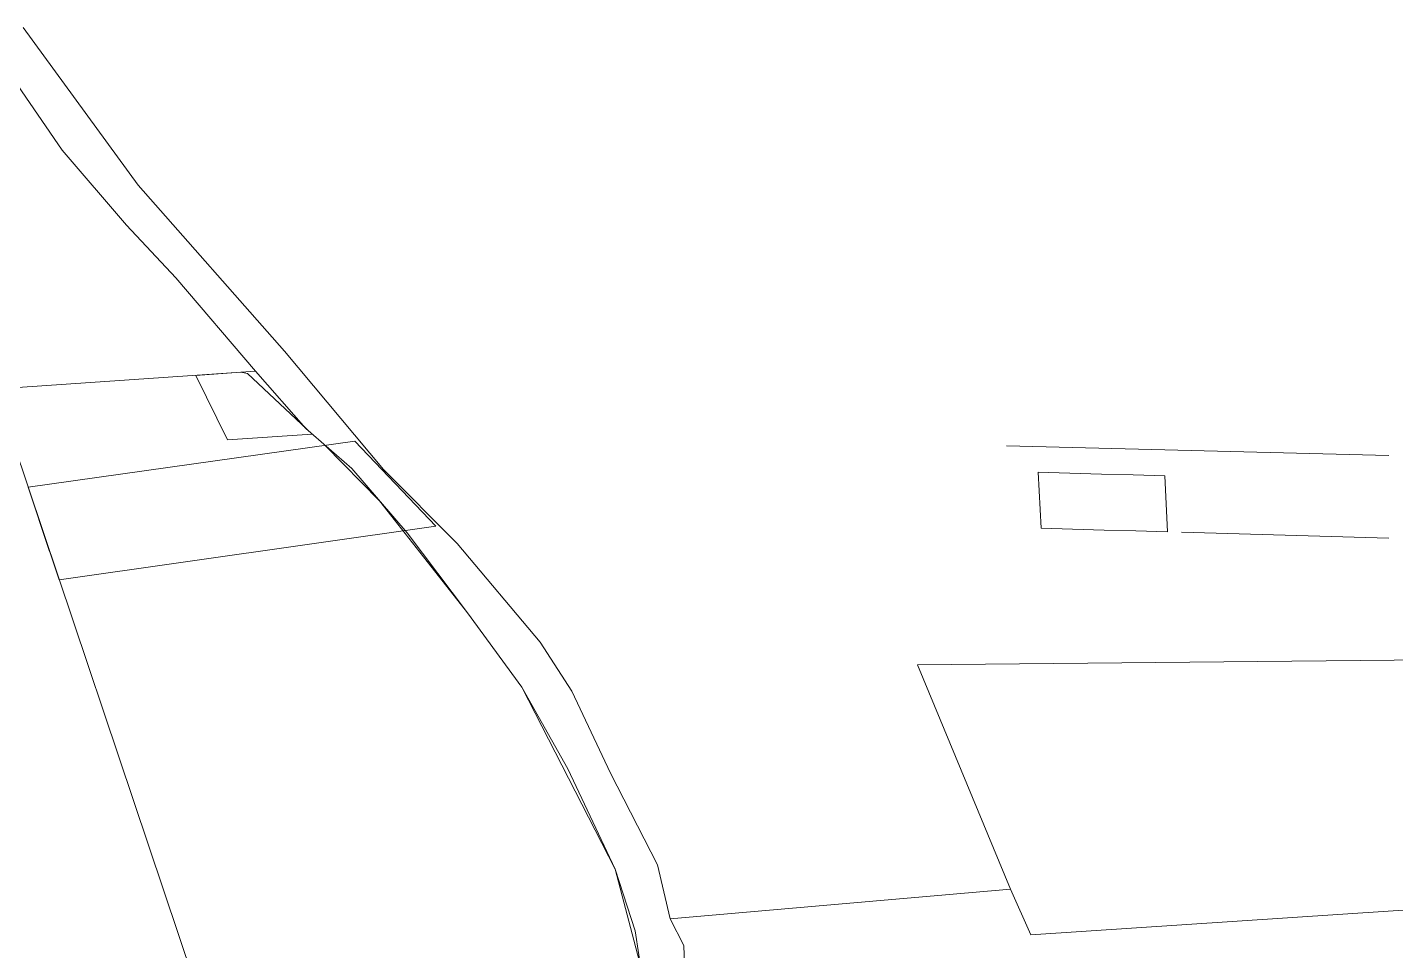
# Model space of a CAD drawing. Header units: millimetres. Extents: x 605783 to 623458, y 1302882 to 1324924.
# Drawn here: x 619532 to 619948.3, y 1321817.4 to 1322098.4 of the extents above; entities that cross this region are included whole.
import ezdxf

# ---------------------------------------------------------------- set-up
doc = ezdxf.new("R2010")
doc.units = ezdxf.units.MM
for name, color, linetype in [('2', 7, 'Continuous'), ('4', 7, 'Continuous'), ('CVL_CUADCON_LIN', 8, 'Continuous'), ('CVL_CUADCON_TIT', 1, 'Continuous')]:
    doc.layers.add(name, color=color, linetype=linetype)

msp = doc.modelspace()

# ---------------------------------------------------------------- linework, layer by layer
at = {"color": 1, "lineweight": 5, "ltscale": 0.5, "flags": 128}
for points in [[(619839.58545, 1321962.98079), (619849.22245, 1321962.70879), (619858.83745, 1321962.43779), (619868.46345, 1321962.16579), (619878.08845, 1321961.89379), (619878.94345, 1321944.86279), (619869.31745, 1321945.13479), (619859.69145, 1321945.40679), (619850.05645, 1321945.67879), (619840.44045, 1321945.94979)], [(619878.08845, 1321961.89379), (619868.46345, 1321962.16579), (619858.83745, 1321962.43779), (619849.22245, 1321962.70879), (619839.58545, 1321962.98079), (619840.44045, 1321945.94979), (619850.05645, 1321945.67879), (619859.69145, 1321945.40679), (619869.31745, 1321945.13479), (619878.94345, 1321944.86279)]]:
    msp.add_lwpolyline(points, close=True, dxfattribs=at)
at = {"layer": '2', "color": 1, "lineweight": 5}
for q in [(619601.43228, 1321993.77948), (619601.60028, 1321752.04148)]:
    msp.add_line((619522.19928, 1321988.32148), q, dxfattribs=at)
for points in [[(619530.78228, 1322098.40048), (619565.71428, 1322050.41048), (619610.30528, 1321999.89448), (619640.37828, 1321963.84448), (619662.79328, 1321941.25548), (619688.02328, 1321911.29848), (619697.71728, 1321896.31648), (619709.47028, 1321871.42348), (619723.77328, 1321843.48348), (619727.59628, 1321827.06548)], [(619601.43228, 1321993.77948), (619577.22328, 1322022.21248), (619562.19228, 1322038.20448), (619542.57028, 1322061.05148), (619527.77828, 1322082.63548)], [(619724.48128, 1321771.80148), (619721.41028, 1321779.93148), (619720.33428, 1321801.53648), (619716.97128, 1321823.39148), (619710.82228, 1321842.19248), (619696.51328, 1321872.67448), (619682.47328, 1321897.56348), (619665.90028, 1321920.16248), (619647.54428, 1321944.53648), (619630.72528, 1321964.08348), (619616.72128, 1321976.26348), (619601.43228, 1321993.77948)]]:
    msp.add_lwpolyline(points, dxfattribs=at)
at = {"layer": '4', "color": 1, "lineweight": 5}
msp.add_line((619727.59628, 1321827.06548), (619831.11728, 1321836.10648), dxfattribs=at)
for points in [[(619831.11728, 1321836.10648), (619802.85828, 1321904.40648), (619958.19328, 1321905.91948)], [(619831.11728, 1321836.10648), (619837.38128, 1321822.19948), (619962.87428, 1321830.48948)], [(619852.93428, 1321558.56548), (619850.41528, 1321564.14048), (619843.67328, 1321575.50148), (619837.90728, 1321590.17648), (619829.60228, 1321604.82348), (619814.20128, 1321618.11948), (619798.31128, 1321629.88548), (619782.61928, 1321646.22848), (619773.28528, 1321661.88048), (619764.92228, 1321681.35448), (619762.13928, 1321701.40048), (619762.14928, 1321721.47748), (619756.58528, 1321740.47548), (619748.28928, 1321754.35948), (619740.78928, 1321765.45748), (619735.85328, 1321774.55148), (619732.61728, 1321790.01748), (619732.51228, 1321798.65648), (619731.75828, 1321818.97948), (619727.59628, 1321827.06548)]]:
    msp.add_lwpolyline(points, dxfattribs=at)
at = {"layer": 'CVL_CUADCON_LIN', "color": 1, "lineweight": 5, "ltscale": 0.5, "flags": 128}
for points in [[(619618.63863, 1321974.59586), (619598.95781, 1321993.08005), (619596.99782, 1321993.47809), (619583.25013, 1321992.41761), (619592.89624, 1321972.87263)], [(619631.65988, 1321972.40948), (619656.30035, 1321946.57661), (619541.65068, 1321930.29492), (619532.23333, 1321958.46235)]]:
    msp.add_lwpolyline(points, close=True, dxfattribs=at)
for points in [[(619532.23333, 1321958.46235), (619631.65988, 1321972.40948)], [(619724.48128, 1321771.80148), (619722.94578, 1321775.86648), (619718.65278, 1321812.46398), (619710.82228, 1321842.19248), (619682.47328, 1321897.56348), (619665.90028, 1321920.16248), (619639.13478, 1321954.30998), (619622.61174, 1321971.14024)], [(619532.23333, 1321958.46235), (619538.79694, 1321938.83051)], [(619532.23333, 1321958.46235), (619541.65068, 1321930.29492)]]:
    msp.add_lwpolyline(points, dxfattribs=at)
at = {"layer": 'CVL_CUADCON_TIT', "color": 1, "lineweight": 5, "ltscale": 0.5}
for p, q in [((619829.98545, 1321971.08079), (619946.31661, 1321968.11074)), ((619883.14146, 1321944.74606), (619946.31661, 1321942.96074))]:
    msp.add_line(p, q, dxfattribs=at)
at = {"layer": 'CVL_CUADCON_TIT', "color": 1, "lineweight": 5, "ltscale": 0.5, "flags": 128}
for points in [[(619839.58545, 1321962.98079), (619849.22245, 1321962.70879), (619858.83745, 1321962.43779), (619868.46345, 1321962.16579), (619878.08845, 1321961.89379), (619878.94345, 1321944.86279), (619869.31745, 1321945.13479), (619859.69145, 1321945.40679), (619850.05645, 1321945.67879), (619840.44045, 1321945.94979)], [(619878.08845, 1321961.89379), (619868.46345, 1321962.16579), (619858.83745, 1321962.43779), (619849.22245, 1321962.70879), (619839.58545, 1321962.98079), (619840.44045, 1321945.94979), (619850.05645, 1321945.67879), (619859.69145, 1321945.40679), (619869.31745, 1321945.13479), (619878.94345, 1321944.86279)]]:
    msp.add_lwpolyline(points, close=True, dxfattribs=at)

doc.saveas('drawing.dxf')
